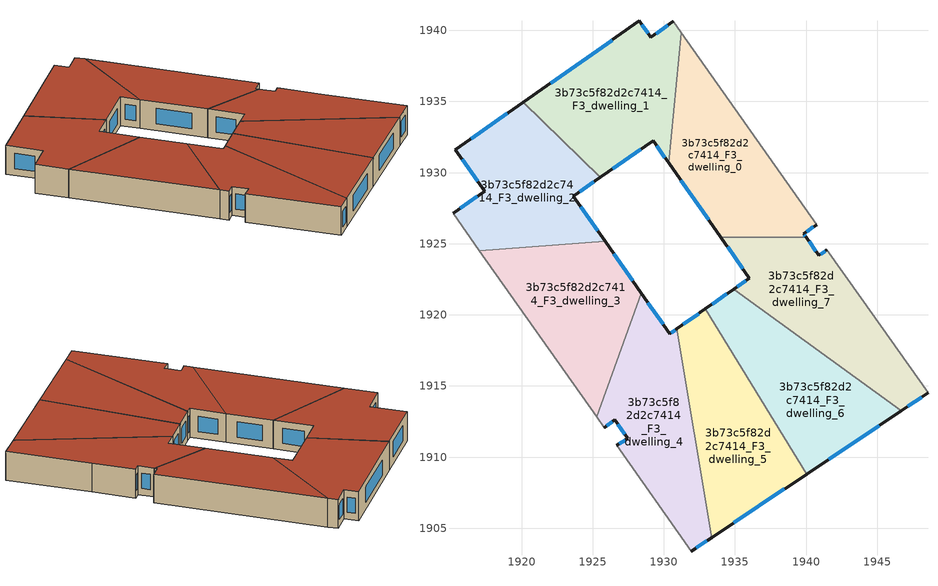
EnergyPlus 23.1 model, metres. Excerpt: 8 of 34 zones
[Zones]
3b73c5f82d2c7414_F3_dwelling_0
 floor to 3b73c5f82d2c7414_F2_dwelling_0 (EU_floor_Construction): 1931.21,1939.84 1940.73,1926.33 1939.83,1925.7 1940,1925.46 1934.01,1925.46 1930.34,1930.7 z9
 wall outside (EU_wall_Construction): 1940,1925.46 1939.83,1925.7 1940.73,1926.33 / 1930.34,1930.7 1934.01,1925.46 z9:12
 wall to 3b73c5f82d2c7414_F3_dwelling_7 (EU_wall_Construction): 1934.01,1925.46 1940,1925.46 z9:12
 wall to 3b73c5f82d2c7414_F3_dwelling_1 (EU_wall_Construction): 1931.21,1939.84 1930.34,1930.7 z9:12
 wall adiabatic (EU_wall_Construction): 1940.73,1926.33 1931.21,1939.84 z9:12
 window (EU_Window_Construction): 1939.96,1925.51 1939.87,1925.64 / 1931.2,1929.47 1933.14,1926.69 / 1940.04,1925.84 1940.52,1926.18 z9.7:11.3
 roof outside (EU_roof_Construction): 1940,1925.46 1939.83,1925.7 1940.73,1926.33 1931.21,1939.84 1930.34,1930.7 1934.01,1925.46 z12
3b73c5f82d2c7414_F3_dwelling_1
 floor to 3b73c5f82d2c7414_F2_dwelling_1 (EU_floor_Construction): 1930.66,1940.62 1931.21,1939.84 1930.34,1930.7 1929.25,1932.24 1925.53,1929.66 1920.12,1934.95 1928.27,1940.66 1929.08,1939.52 z9
 wall outside (EU_wall_Construction): 1930.66,1940.62 1929.08,1939.52 1928.27,1940.66 1920.12,1934.95 / 1925.53,1929.66 1929.25,1932.24 1930.34,1930.7 z9:12
 wall adiabatic (EU_wall_Construction): 1931.21,1939.84 1930.66,1940.62 z9:12
 wall to 3b73c5f82d2c7414_F3_dwelling_2 (EU_wall_Construction): 1920.12,1934.95 1925.53,1929.66 z9:12
 window (EU_Window_Construction): 1930.29,1940.36 1929.45,1939.78 / 1929.51,1931.88 1930.08,1931.06 / 1926.41,1930.26 1928.38,1931.63 / 1926.36,1939.32 1922.04,1936.29 / 1928.89,1939.79 1928.46,1940.39 z9.7:11.3
 roof outside (EU_roof_Construction): 1930.34,1930.7 1931.21,1939.84 1930.66,1940.62 1929.08,1939.52 1928.27,1940.66 1920.12,1934.95 1925.53,1929.66 1929.25,1932.24 z12
3b73c5f82d2c7414_F3_dwelling_2
 floor to 3b73c5f82d2c7414_F2_dwelling_2 (EU_floor_Construction): 1925.53,1929.66 1923.64,1928.34 1925.87,1925.17 1917.03,1924.52 1915.18,1927.14 1917.4,1928.7 1915.35,1931.61 1920.12,1934.95 z9
 wall outside (EU_wall_Construction): 1920.12,1934.95 1915.35,1931.61 1917.4,1928.7 1915.18,1927.14 / 1925.87,1925.17 1923.64,1928.34 1925.53,1929.66 z9:12
 wall to 3b73c5f82d2c7414_F3_dwelling_3 (EU_wall_Construction): 1917.03,1924.52 1925.87,1925.17 z9:12
 wall adiabatic (EU_wall_Construction): 1915.18,1927.14 1917.03,1924.52 z9:12
 window (EU_Window_Construction): 1915.83,1930.92 1916.92,1929.38 / 1919,1934.16 1916.47,1932.39 / 1924.09,1928.65 1925.09,1929.35 / 1925.34,1925.91 1924.16,1927.6 / 1916.88,1928.33 1915.7,1927.51 z9.7:11.3
 roof outside (EU_roof_Construction): 1925.87,1925.17 1923.64,1928.34 1925.53,1929.66 1920.12,1934.95 1915.35,1931.61 1917.4,1928.7 1915.18,1927.14 1917.03,1924.52 z12
3b73c5f82d2c7414_F3_dwelling_3
 floor to 3b73c5f82d2c7414_F2_dwelling_3 (EU_floor_Construction): 1925.87,1925.17 1928.41,1921.53 1925.27,1912.83 1917.03,1924.52 z9
 wall outside (EU_wall_Construction): 1928.41,1921.53 1925.87,1925.17 z9:12
 wall to 3b73c5f82d2c7414_F3_dwelling_4 (EU_wall_Construction): 1925.27,1912.83 1928.41,1921.53 z9:12
 wall adiabatic (EU_wall_Construction): 1917.03,1924.52 1925.27,1912.83 z9:12
 window (EU_Window_Construction): 1927.82,1922.38 1926.46,1924.31 z9.7:11.3
 roof outside (EU_roof_Construction): 1925.27,1912.83 1928.41,1921.53 1925.87,1925.17 1917.03,1924.52 z12
3b73c5f82d2c7414_F3_dwelling_4
 floor to 3b73c5f82d2c7414_F2_dwelling_4 (EU_floor_Construction): 1930.91,1919.01 1933.36,1904.34 1931.95,1903.4 1926.68,1910.82 1927.47,1911.31 1926.54,1912.63 1925.8,1912.08 1925.27,1912.83 1928.41,1921.53 1930.42,1918.67 z9
 wall outside (EU_wall_Construction): 1925.8,1912.08 1926.54,1912.63 1927.47,1911.31 1926.68,1910.82 / 1930.91,1919.01 1930.42,1918.67 1928.41,1921.53 / 1931.95,1903.4 1933.36,1904.34 z9:12
 wall adiabatic (EU_wall_Construction): 1925.27,1912.83 1925.8,1912.08 / 1926.68,1910.82 1931.95,1903.4 z9:12
 wall to 3b73c5f82d2c7414_F3_dwelling_5 (EU_wall_Construction): 1933.36,1904.34 1930.91,1919.01 z9:12
 window (EU_Window_Construction): 1925.97,1912.21 1926.37,1912.5 / 1929.95,1919.34 1928.88,1920.86 / 1930.79,1918.93 1930.53,1918.75 / 1932.28,1903.62 1933.03,1904.12 / 1927.28,1911.2 1926.87,1910.94 / 1926.76,1912.32 1927.25,1911.62 z9.7:11.3
 roof outside (EU_roof_Construction): 1933.36,1904.34 1930.91,1919.01 1930.42,1918.67 1928.41,1921.53 1925.27,1912.83 1925.8,1912.08 1926.54,1912.63 1927.47,1911.31 1926.68,1910.82 1931.95,1903.4 z12
3b73c5f82d2c7414_F3_dwelling_5
 floor to 3b73c5f82d2c7414_F2_dwelling_5 (EU_floor_Construction): 1932.92,1920.42 1940.04,1908.81 1933.36,1904.34 1930.91,1919.01 z9
 wall outside (EU_wall_Construction): 1932.92,1920.42 1930.91,1919.01 / 1933.36,1904.34 1940.04,1908.81 z9:12
 wall to 3b73c5f82d2c7414_F3_dwelling_6 (EU_wall_Construction): 1940.04,1908.81 1932.92,1920.42 z9:12
 window (EU_Window_Construction): 1932.45,1920.09 1931.38,1919.34 / 1934.93,1905.39 1938.47,1907.76 z9.7:11.3
 roof outside (EU_roof_Construction): 1940.04,1908.81 1932.92,1920.42 1930.91,1919.01 1933.36,1904.34 z12
3b73c5f82d2c7414_F3_dwelling_6
 floor to 3b73c5f82d2c7414_F2_dwelling_6 (EU_floor_Construction): 1946.71,1913.27 1940.04,1908.81 1932.92,1920.42 1934.9,1921.79 z9
 wall outside (EU_wall_Construction): 1934.9,1921.79 1932.92,1920.42 / 1940.04,1908.81 1946.71,1913.27 z9:12
 wall to 3b73c5f82d2c7414_F3_dwelling_7 (EU_wall_Construction): 1946.71,1913.27 1934.9,1921.79 z9:12
 window (EU_Window_Construction): 1934.44,1921.47 1933.39,1920.74 / 1941.6,1909.86 1945.14,1912.22 z9.7:11.3
 roof outside (EU_roof_Construction): 1946.71,1913.27 1934.9,1921.79 1932.92,1920.42 1940.04,1908.81 z12
3b73c5f82d2c7414_F3_dwelling_7
 floor to 3b73c5f82d2c7414_F2_dwelling_7 (EU_floor_Construction): 1943.87,1921.16 1948.57,1914.51 1946.71,1913.27 1934.9,1921.79 1936.02,1922.58 1934.01,1925.46 1940,1925.46 1940.91,1924.18 1941.47,1924.57 z9
 wall outside (EU_wall_Construction): 1946.71,1913.27 1948.57,1914.51 / 1934.01,1925.46 1936.02,1922.58 1934.9,1921.79 / 1941.47,1924.57 1940.91,1924.18 1940,1925.46 z9:12
 wall adiabatic (EU_wall_Construction): 1948.57,1914.51 1943.87,1921.16 1941.47,1924.57 z9:12
 window (EU_Window_Construction): 1947.14,1913.56 1948.13,1914.22 / 1935.76,1922.39 1935.17,1921.98 / 1934.48,1924.78 1935.55,1923.25 / 1940.69,1924.48 1940.21,1925.16 / 1941.34,1924.47 1941.04,1924.27 z9.7:11.3
 roof outside (EU_roof_Construction): 1948.57,1914.51 1943.87,1921.16 1941.47,1924.57 1940.91,1924.18 1940,1925.46 1934.01,1925.46 1936.02,1922.58 1934.9,1921.79 1946.71,1913.27 z12
[Building]
EU S2 Campaign: North Axis=0; Terrain=City; Solar Distribution=FullExterior
[Site:Location]
Budapest.Ferenc.Liszt.Intl.AP: Latitude=47.437; Longitude=19.256; Time Zone=1; Elevation=185
[SizingPeriod:WeatherFileDays]
AnnualSizingPeriod: Begin Month=1; Begin Day of Month=1; End Month=12; End Day of Month=31; Day of Week for Start Day=Monday; Use Weather File Daylight Saving Period=No; Use Weather File Rain and Snow Indicators=No
[MATERIAL]
EU_InternalMass_Material: Roughness=MediumRough; Thickness=0.1; Conductivity=1; Density=1800; Specific Heat=900; Thermal Absorptance=0.9; Solar Absorptance=0.7; Visible Absorptance=0.7
[MATERIAL:NOMASS] Roughness=MediumRough; Thermal Absorptance=0.9; Solar Absorptance=0.7; Visible Absorptance=0.7
Name | Thermal Resistance
EU_wall_NoMass | 0.832559
EU_roof_NoMass | 1.39638
EU_floor_NoMass | 0.872794
[WINDOWMATERIAL:SIMPLEGLAZINGSYSTEM]
EU_Window_SimpleGlazing: UFactor=2.79869; Solar Heat Gain Coefficient=0.75; Visible Transmittance=0.75
[CONSTRUCTION]
EU_wall_Construction: EU_wall_NoMass
EU_roof_Construction: EU_roof_NoMass
EU_floor_Construction: EU_floor_NoMass
EU_Window_Construction: EU_Window_SimpleGlazing
EU_InternalMass_Construction: EU_InternalMass_Material
[ZONE] Type=1; Multiplier=1; Ceiling Height=autocalculate; Floor Area=autocalculate; Part of Total Floor Area=Yes
Name | Volume
3b73c5f82d2c7414_F3_dwelling_0 | 213.397
3b73c5f82d2c7414_F3_dwelling_1 | 213.386
3b73c5f82d2c7414_F3_dwelling_2 | 213.389
3b73c5f82d2c7414_F3_dwelling_3 | 213.376
3b73c5f82d2c7414_F3_dwelling_4 | 213.391
3b73c5f82d2c7414_F3_dwelling_5 | 213.407
3b73c5f82d2c7414_F3_dwelling_6 | 213.413
3b73c5f82d2c7414_F3_dwelling_7 | 213.373
[INTERNALMASS] Construction=EU_InternalMass_Construction
Name | Zone or ZoneList | Surface Area
3b73c5f82d2c7414_F3_dwelling_0_EU_InternalMass | 3b73c5f82d2c7414_F3_dwelling_0 | 71.1323
3b73c5f82d2c7414_F3_dwelling_1_EU_InternalMass | 3b73c5f82d2c7414_F3_dwelling_1 | 71.1289
3b73c5f82d2c7414_F3_dwelling_2_EU_InternalMass | 3b73c5f82d2c7414_F3_dwelling_2 | 71.1293
3b73c5f82d2c7414_F3_dwelling_3_EU_InternalMass | 3b73c5f82d2c7414_F3_dwelling_3 | 71.1256
3b73c5f82d2c7414_F3_dwelling_4_EU_InternalMass | 3b73c5f82d2c7414_F3_dwelling_4 | 71.1306
3b73c5f82d2c7414_F3_dwelling_5_EU_InternalMass | 3b73c5f82d2c7414_F3_dwelling_5 | 71.1356
3b73c5f82d2c7414_F3_dwelling_6_EU_InternalMass | 3b73c5f82d2c7414_F3_dwelling_6 | 71.1377
3b73c5f82d2c7414_F3_dwelling_7_EU_InternalMass | 3b73c5f82d2c7414_F3_dwelling_7 | 71.1242
[OTHEREQUIPMENT] Fuel Type=Electricity; Design Level Calculation Method=Watts/Area; Power per Zone Floor Area=1; Fraction Latent=0; Fraction Radiant=0; Fraction Lost=0; Carbon Dioxide Generation Rate=0; EndUse Subcategory=EU_Step8_InternalGains
Name | Zone or ZoneList or Space or SpaceList | Schedule
EU_Step8_InternalGain_3b73c5f82d2c7414_F3_dwelling_0_f000 | 3b73c5f82d2c7414_F3_dwelling_0 | EU_Step8_GainSchedule_3b73c5f82d2c7414_F3_dwelling_0_f000
EU_Step8_InternalGain_3b73c5f82d2c7414_F3_dwelling_1_f000 | 3b73c5f82d2c7414_F3_dwelling_1 | EU_Step8_GainSchedule_3b73c5f82d2c7414_F3_dwelling_1_f000
EU_Step8_InternalGain_3b73c5f82d2c7414_F3_dwelling_2_f000 | 3b73c5f82d2c7414_F3_dwelling_2 | EU_Step8_GainSchedule_3b73c5f82d2c7414_F3_dwelling_2_f000
EU_Step8_InternalGain_3b73c5f82d2c7414_F3_dwelling_3_f000 | 3b73c5f82d2c7414_F3_dwelling_3 | EU_Step8_GainSchedule_3b73c5f82d2c7414_F3_dwelling_3_f000
EU_Step8_InternalGain_3b73c5f82d2c7414_F3_dwelling_4_f000 | 3b73c5f82d2c7414_F3_dwelling_4 | EU_Step8_GainSchedule_3b73c5f82d2c7414_F3_dwelling_4_f000
EU_Step8_InternalGain_3b73c5f82d2c7414_F3_dwelling_5_f000 | 3b73c5f82d2c7414_F3_dwelling_5 | EU_Step8_GainSchedule_3b73c5f82d2c7414_F3_dwelling_5_f000
EU_Step8_InternalGain_3b73c5f82d2c7414_F3_dwelling_6_f000 | 3b73c5f82d2c7414_F3_dwelling_6 | EU_Step8_GainSchedule_3b73c5f82d2c7414_F3_dwelling_6_f000
EU_Step8_InternalGain_3b73c5f82d2c7414_F3_dwelling_7_f000 | 3b73c5f82d2c7414_F3_dwelling_7 | EU_Step8_GainSchedule_3b73c5f82d2c7414_F3_dwelling_7_f000
[ZONEVENTILATION:DESIGNFLOWRATE] Schedule=EU_AlwaysOn; Design Flow Rate Calculation Method=AirChanges/Hour; Air Changes per Hour=0.475469; Ventilation Type=Natural; Fan Pressure Rise=0; Fan Total Efficiency=1; Constant Term Coefficient=1; Temperature Term Coefficient=0; Velocity Term Coefficient=0; Velocity Squared Term Coefficient=0; Minimum Indoor Temperature=-100; Maximum Indoor Temperature=100; Delta Temperature=-100; Minimum Outdoor Temperature=-100; Maximum Outdoor Temperature=100; Maximum Wind Speed=40
Name | Zone or ZoneList or Space or SpaceList
EU_ConstantAir_3b73c5f82d2c7414_F3_dwelling_0 | 3b73c5f82d2c7414_F3_dwelling_0
EU_ConstantAir_3b73c5f82d2c7414_F3_dwelling_1 | 3b73c5f82d2c7414_F3_dwelling_1
EU_ConstantAir_3b73c5f82d2c7414_F3_dwelling_2 | 3b73c5f82d2c7414_F3_dwelling_2
EU_ConstantAir_3b73c5f82d2c7414_F3_dwelling_3 | 3b73c5f82d2c7414_F3_dwelling_3
EU_ConstantAir_3b73c5f82d2c7414_F3_dwelling_4 | 3b73c5f82d2c7414_F3_dwelling_4
EU_ConstantAir_3b73c5f82d2c7414_F3_dwelling_5 | 3b73c5f82d2c7414_F3_dwelling_5
EU_ConstantAir_3b73c5f82d2c7414_F3_dwelling_6 | 3b73c5f82d2c7414_F3_dwelling_6
EU_ConstantAir_3b73c5f82d2c7414_F3_dwelling_7 | 3b73c5f82d2c7414_F3_dwelling_7
[HVACTEMPLATE:THERMOSTAT] Constant Heating Setpoint=20; Constant Cooling Setpoint=50
EU_HeatOnly_3b73c5f82d2c7414_F1_dwelling_2; EU_HeatOnly_3b73c5f82d2c7414_F1_dwelling_3; EU_HeatOnly_3b73c5f82d2c7414_F1_dwelling_4; EU_HeatOnly_3b73c5f82d2c7414_F1_dwelling_5; EU_HeatOnly_3b73c5f82d2c7414_F1_dwelling_6; EU_HeatOnly_3b73c5f82d2c7414_F1_dwelling_7; EU_HeatOnly_3b73c5f82d2c7414_F1_dwelling_8; EU_HeatOnly_3b73c5f82d2c7414_F2_dwelling_0; EU_HeatOnly_3b73c5f82d2c7414_F2_dwelling_1; EU_HeatOnly_3b73c5f82d2c7414_F2_dwelling_2; EU_HeatOnly_3b73c5f82d2c7414_F2_dwelling_3; EU_HeatOnly_3b73c5f82d2c7414_F2_dwelling_4; EU_HeatOnly_3b73c5f82d2c7414_F2_dwelling_5; EU_HeatOnly_3b73c5f82d2c7414_F2_dwelling_6; EU_HeatOnly_3b73c5f82d2c7414_F2_dwelling_7; EU_HeatOnly_3b73c5f82d2c7414_F3_dwelling_0; EU_HeatOnly_3b73c5f82d2c7414_F3_dwelling_1; EU_HeatOnly_3b73c5f82d2c7414_F3_dwelling_2; EU_HeatOnly_3b73c5f82d2c7414_F3_dwelling_3; EU_HeatOnly_3b73c5f82d2c7414_F3_dwelling_4; EU_HeatOnly_3b73c5f82d2c7414_F3_dwelling_5; EU_HeatOnly_3b73c5f82d2c7414_F3_dwelling_6; EU_HeatOnly_3b73c5f82d2c7414_F3_dwelling_7
[HVACTEMPLATE:ZONE:IDEALLOADSAIRSYSTEM] System Availability Schedule=EU_AlwaysOn; Maximum Heating Supply Air Temperature=50; Minimum Cooling Supply Air Temperature=13; Maximum Heating Supply Air Humidity Ratio=0.0156; Minimum Cooling Supply Air Humidity Ratio=0.0077; Heating Limit=NoLimit; Cooling Limit=NoLimit; Heating Availability Schedule=EU_AlwaysOn; Cooling Availability Schedule=EU_CoolingOff; Dehumidification Control Type=ConstantSensibleHeatRatio; Cooling Sensible Heat Ratio=0.7; Dehumidification Setpoint=60; Humidification Control Type=None; Humidification Setpoint=30; Outdoor Air Method=None; Outdoor Air Flow Rate per Person=0.00944; Outdoor Air Flow Rate per Zone Floor Area=0; Outdoor Air Flow Rate per Zone=0; Demand Controlled Ventilation Type=None; Outdoor Air Economizer Type=NoEconomizer; Heat Recovery Type=None; Sensible Heat Recovery Effectiveness=0.7; Latent Heat Recovery Effectiveness=0.65
Name | Template Thermostat
3b73c5f82d2c7414_F3_dwelling_0 | EU_HeatOnly_3b73c5f82d2c7414_F3_dwelling_0
3b73c5f82d2c7414_F3_dwelling_1 | EU_HeatOnly_3b73c5f82d2c7414_F3_dwelling_1
3b73c5f82d2c7414_F3_dwelling_2 | EU_HeatOnly_3b73c5f82d2c7414_F3_dwelling_2
3b73c5f82d2c7414_F3_dwelling_3 | EU_HeatOnly_3b73c5f82d2c7414_F3_dwelling_3
3b73c5f82d2c7414_F3_dwelling_4 | EU_HeatOnly_3b73c5f82d2c7414_F3_dwelling_4
3b73c5f82d2c7414_F3_dwelling_5 | EU_HeatOnly_3b73c5f82d2c7414_F3_dwelling_5
3b73c5f82d2c7414_F3_dwelling_6 | EU_HeatOnly_3b73c5f82d2c7414_F3_dwelling_6
3b73c5f82d2c7414_F3_dwelling_7 | EU_HeatOnly_3b73c5f82d2c7414_F3_dwelling_7
[SIZING:ZONE] Zone Cooling Design Supply Air Temperature Input Method=SupplyAirTemperature; Zone Cooling Design Supply Air Temperature=13; Zone Heating Design Supply Air Temperature Input Method=SupplyAirTemperature; Zone Heating Design Supply Air Temperature=50; Zone Cooling Design Supply Air Humidity Ratio=0.008; Zone Heating Design Supply Air Humidity Ratio=0.008; Cooling Design Air Flow Method=DesignDay; Cooling Design Air Flow Rate=0; Cooling Minimum Air Flow per Zone Floor Area=0.000762; Cooling Minimum Air Flow=0; Cooling Minimum Air Flow Fraction=0.2; Heating Design Air Flow Method=DesignDay; Heating Design Air Flow Rate=0; Heating Maximum Air Flow per Zone Floor Area=0.002032; Heating Maximum Air Flow=0.141576; Heating Maximum Air Flow Fraction=0.3; Account for Dedicated Outdoor Air System=No; Dedicated Outdoor Air System Control Strategy=NeutralSupplyAir; Dedicated Outdoor Air Low Setpoint Temperature for Design=autosize; Dedicated Outdoor Air High Setpoint Temperature for Design=autosize; Zone Load Sizing Method=Sensible Load Only No Latent Load; Zone Latent Cooling Design Supply Air Humidity Ratio Input Method=HumidityRatioDifference; Zone Cooling Design Supply Air Humidity Ratio Difference=0.005; Zone Latent Heating Design Supply Air Humidity Ratio Input Method=HumidityRatioDifference; Zone Humidification Design Supply Air Humidity Ratio Difference=0.005
3b73c5f82d2c7414_F3_dwelling_0; 3b73c5f82d2c7414_F3_dwelling_1; 3b73c5f82d2c7414_F3_dwelling_2; 3b73c5f82d2c7414_F3_dwelling_3; 3b73c5f82d2c7414_F3_dwelling_4; 3b73c5f82d2c7414_F3_dwelling_5; 3b73c5f82d2c7414_F3_dwelling_6; 3b73c5f82d2c7414_F3_dwelling_7
[SCHEDULE:CONSTANT]
Name | Hourly Value
EU_AlwaysOn | 1
EU_CoolingOff | 0
[SCHEDULE:FILE] Column Number=1; Rows to Skip at Top=0; Number of Hours of Data=8760; Column Separator=Comma; Interpolate to Timestep=No; Minutes per Item=60; Adjust Schedule for Daylight Savings=Yes
Name | File
EU_Step8_GainSchedule_3b73c5f82d2c7414_F3_dwelling_0_f000 | ../../schedules/3b73c5f82d2c7414/3b73c5f82d2c7414_F3_dwelling_0_f000_gain.csv
EU_Step8_GainSchedule_3b73c5f82d2c7414_F3_dwelling_1_f000 | ../../schedules/3b73c5f82d2c7414/3b73c5f82d2c7414_F3_dwelling_1_f000_gain.csv
EU_Step8_GainSchedule_3b73c5f82d2c7414_F3_dwelling_2_f000 | ../../schedules/3b73c5f82d2c7414/3b73c5f82d2c7414_F3_dwelling_2_f000_gain.csv
EU_Step8_GainSchedule_3b73c5f82d2c7414_F3_dwelling_3_f000 | ../../schedules/3b73c5f82d2c7414/3b73c5f82d2c7414_F3_dwelling_3_f000_gain.csv
EU_Step8_GainSchedule_3b73c5f82d2c7414_F3_dwelling_4_f000 | ../../schedules/3b73c5f82d2c7414/3b73c5f82d2c7414_F3_dwelling_4_f000_gain.csv
EU_Step8_GainSchedule_3b73c5f82d2c7414_F3_dwelling_5_f000 | ../../schedules/3b73c5f82d2c7414/3b73c5f82d2c7414_F3_dwelling_5_f000_gain.csv
EU_Step8_GainSchedule_3b73c5f82d2c7414_F3_dwelling_6_f000 | ../../schedules/3b73c5f82d2c7414/3b73c5f82d2c7414_F3_dwelling_6_f000_gain.csv
EU_Step8_GainSchedule_3b73c5f82d2c7414_F3_dwelling_7_f000 | ../../schedules/3b73c5f82d2c7414/3b73c5f82d2c7414_F3_dwelling_7_f000_gain.csv
